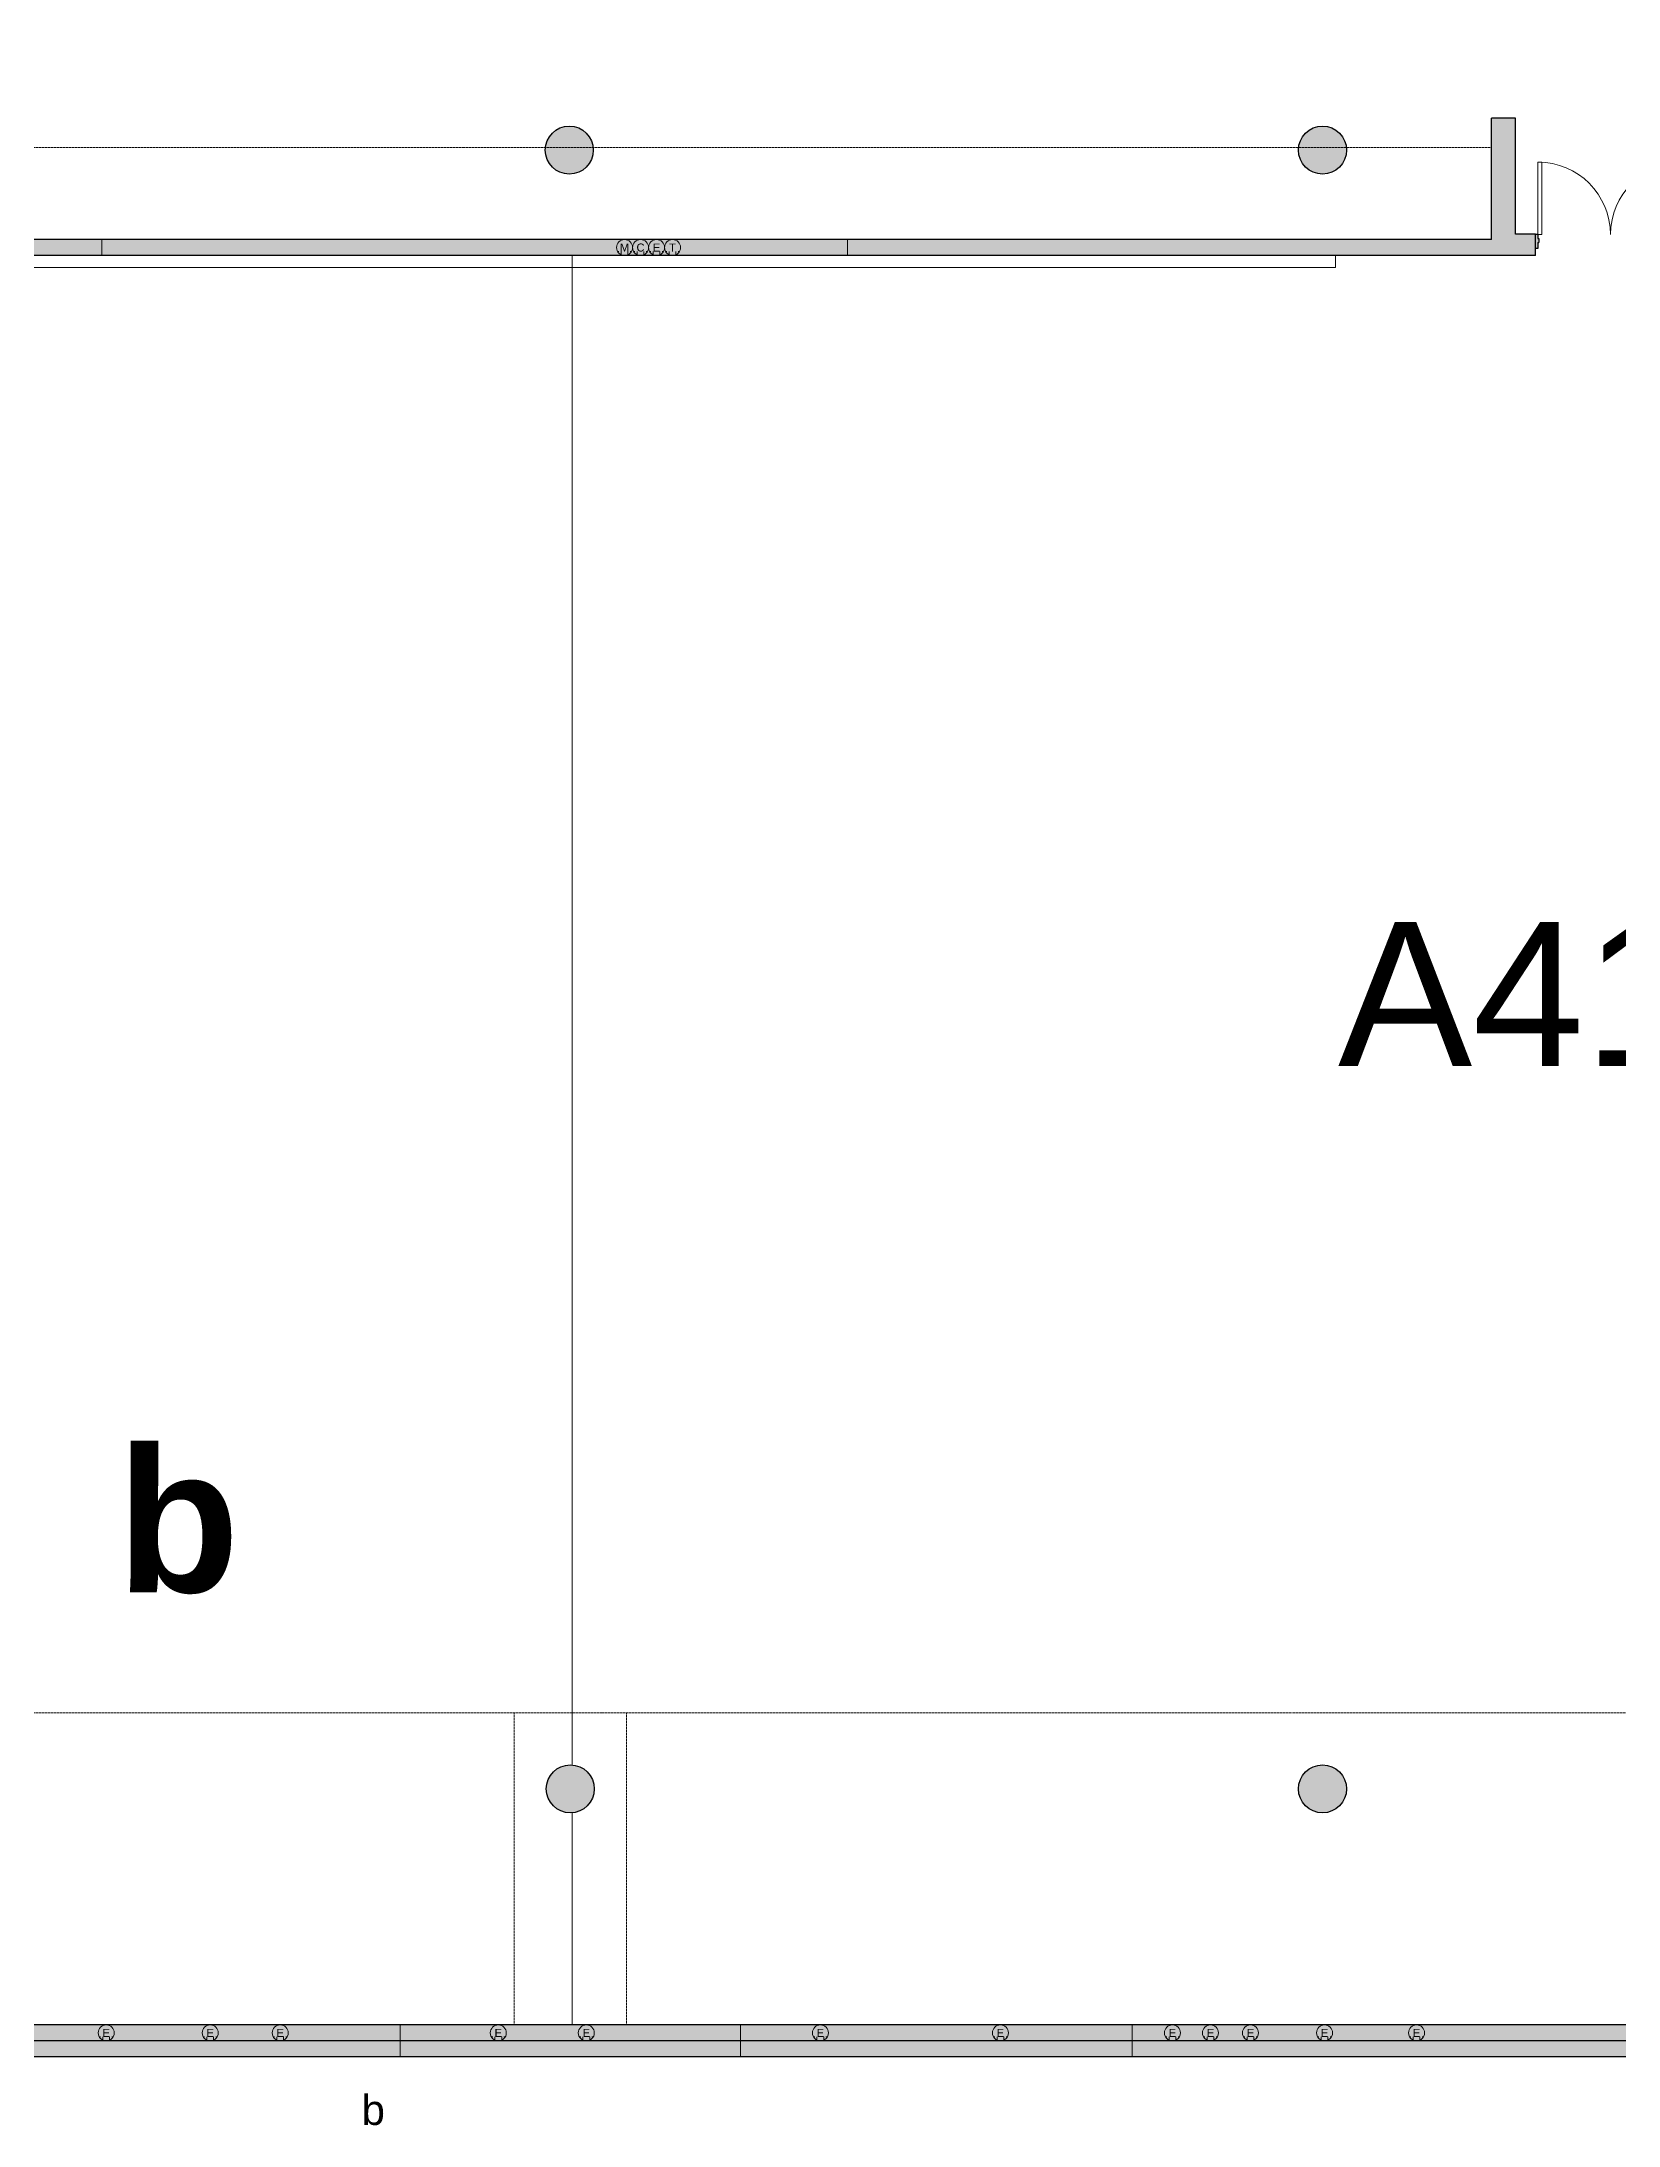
# Model space of a CAD drawing. Header units: inches. Extents: x -68 to 10561, y -2 to 2943.
# Drawn here: x 5590 to 6378, y 396 to 1437 of the extents above; entities that cross this region are included whole.
import ezdxf
from ezdxf.enums import TextEntityAlignment as Align

# ---------------------------------------------------------------- set-up
doc = ezdxf.new("R2010")
doc.units = ezdxf.units.IN
doc.header["$MEASUREMENT"] = 0
doc.linetypes.add('DASHED', pattern=[0.75, 0.5, -0.25])
doc.linetypes.add('HIDDEN', pattern=[0.375, 0.25, -0.125])
doc.layers.get('0').update_dxf_attribs({"linetype": 'CONTINUOUS', "lineweight": 5})
for name, color, linetype, lineweight in [('1_A-ANNO-TEXT-MRMS-LG', 7, 'CONTINUOUS', 5), ('1_A-ANNO-TEXT-MRMS-SM', 1, 'CONTINUOUS', 5), ('1_A-CLNG-SUSP', 15, 'DASHED', 5), ('1_A-COLS-HTCH', 8, 'CONTINUOUS', 5), ('1_A-COLS-OTLN', 7, 'CONTINUOUS', 25), ('1_A-DOOR-SWNG', 124, 'CONTINUOUS', 5), ('1_A-WALL-FULL', 7, 'CONTINUOUS', 25), ('1_A-WALL-HTCH', 8, 'HIDDEN', 5), ('1_A-WALL-MOVE-1112', 7, 'CONTINUOUS', 5), ('1_E-WALL', 8, 'CONTINUOUS', 5)]:
    doc.layers.add(name, color=color, linetype=linetype, lineweight=lineweight)
doc.layers.add('1_A-CLNG-WTRK', color=15, linetype='HIDDEN', lineweight=5, plot=False)
doc.styles.add('HELV-H', font='')
doc.styles.add('HELV-M', font='swissel.ttf')
doc.styles.add('LBL1', font='swisseb.ttf')
doc.styles.get("Standard").update_dxf_attribs({"font": 'swissl.ttf', "height": 36})
doc.styles.get('HELV-H').set_extended_font_data('Swis721 Hv BT')

# ---------------------------------------------------------------- blocks, each defined once
blk = doc.blocks.new('WBOX')
for p, q in [((-3.5, -6), (-2.8, -6)), ((-1.7, -8), (-1.7, -6)), ((1.7, -8), (1.7, -6)), ((2.8, -6), (3.5, -6))]:
    blk.add_line(p, q)
blk.add_circle((0, -4), 4)
at = {"flags": 8}
blk.add_attdef('X', text='', height=4, dxfattribs=at).set_placement((0, -6), align=Align.CENTER)

msp = doc.modelspace()

# ---------------------------------------------------------------- hatches: boundary and pattern name
at = {"layer": '1_A-COLS-HTCH'}
h = msp.add_hatch(color=256, dxfattribs=at)
edge = h.paths.add_edge_path()
edge.add_arc((5113.3, 1382.9), 12, 0, 360)
edge = h.paths.add_edge_path()
edge.add_arc((5478.3, 1382.9), 12, 0, 360)
edge = h.paths.add_edge_path()
edge.add_arc((5853.8, 1382.9), 12, 0, 360)
edge = h.paths.add_edge_path()
edge.add_arc((4749.3, 1382.9), 12, 0, 360)
edge = h.paths.add_edge_path()
edge.add_arc((4383.3, 1382.9), 12, 0, 360)
edge = h.paths.add_edge_path()
edge.add_arc((4020.3, 1382.9), 12, 0, 360)
edge = h.paths.add_edge_path()
edge.add_arc((3657.3, 1382.9), 12, 0, 360)
edge = h.paths.add_edge_path()
edge.add_arc((3657.3, 1623.3), 12, 0, 360)
edge = h.paths.add_edge_path()
edge.add_arc((4749.3, 1623.3), 12, 0, 360)
edge = h.paths.add_edge_path()
edge.add_arc((4383.3, 1623.3), 12, 0, 360)
edge = h.paths.add_edge_path()
edge.add_arc((4020.3, 1623.3), 12, 0, 360)
edge = h.paths.add_edge_path()
edge.add_arc((5113.3, 1623.3), 12, 0, 360)
edge = h.paths.add_edge_path()
edge.add_arc((5478.3, 1623.3), 12, 0, 360)
edge = h.paths.add_edge_path()
edge.add_arc((5853.8, 1623.3), 12, 0, 360)
h = msp.add_hatch(color=256, dxfattribs=at)
edge = h.paths.add_edge_path()
edge.add_arc((7691.3, 1382.9), 12, 0, 360)
edge = h.paths.add_edge_path()
edge.add_arc((7327.3, 1382.9), 12, 0, 360)
edge = h.paths.add_edge_path()
edge.add_arc((6959.8, 1382.9), 12, 0, 360)
edge = h.paths.add_edge_path()
edge.add_arc((6595.3, 1382.9), 12, 0, 360)
edge = h.paths.add_edge_path()
edge.add_arc((6230.3, 1382.9), 12, 0, 360)
edge = h.paths.add_edge_path()
edge.add_arc((6959.8, 1623.3), 12, 0, 360)
edge = h.paths.add_edge_path()
edge.add_arc((6230.3, 1623.3), 12, 0, 360)
edge = h.paths.add_edge_path()
edge.add_arc((7327.3, 1623.3), 12, 0, 360)
edge = h.paths.add_edge_path()
edge.add_arc((7691.3, 1623.3), 12, 0, 360)
edge = h.paths.add_edge_path()
edge.add_arc((6595.3, 1623.3), 12, 0, 360)
h = msp.add_hatch(color=256, dxfattribs=at)
h.paths.add_polyline_path([(5101.3, 563.7, 1), (5125.3, 563.7, 1)])
h.paths.add_polyline_path([(5490.3, 563.7, 1), (5466.3, 563.7, 1)])
h.paths.add_polyline_path([(5842.3, 563.7, 1), (5866.3, 563.7, 1)])
h = msp.add_hatch(color=256, dxfattribs=at)
h.paths.add_polyline_path([(6242.3, 563.7, 1), (6218.3, 563.7, 1)])
h.paths.add_polyline_path([(6582.3, 563.7, 1), (6606.3, 563.7, 1)])
at = {"layer": '1_A-WALL-HTCH'}
h = msp.add_hatch(color=256, dxfattribs=at)
h.paths.add_polyline_path([(5992.8, 1338.2), (5620.1, 1338.2), (5620.1, 1330.2), (5992.8, 1330.2)])
h.paths.add_polyline_path([(6336.8, 1340.9), (6326.8, 1340.9), (6326.8, 1398.9), (6314.8, 1398.9), (6314.8, 1338.2), (5992.8, 1338.2), (5992.8, 1330.2), (6336.8, 1330.2)])
h.paths.add_polyline_path([(6338.5, 1338.7), (6338, 1338.7), (6338, 1340.7), (6336.8, 1340.7), (6336.8, 1333.7), (6338, 1333.7), (6338, 1336.7), (6338.5, 1336.7)])
msp.add_hatch(color=256, dxfattribs=at).paths.add_polyline_path([(5620.1, 1338.2), (5052.9, 1338.2), (5052.9, 1330.2), (5620.1, 1330.2)])
h = msp.add_hatch(color=256, dxfattribs=at)
h.paths.add_polyline_path([(5939.4, 437.7), (5769.2, 437.7), (5769.2, 429.7), (5939.4, 429.7)])
h.paths.add_polyline_path([(5939.4, 445.7), (5769.2, 445.7), (5769.2, 437.7), (5939.4, 437.7)])
h.paths.add_polyline_path([(6135.2, 445.7), (5939.4, 445.7), (5939.4, 437.7), (6135.2, 437.7)])
h.paths.add_polyline_path([(6135.2, 437.7), (5939.4, 437.7), (5939.4, 429.7), (6135.2, 429.7)])
h.paths.add_polyline_path([(6382.1, 445.7), (6135.2, 445.7), (6135.2, 437.7), (6382.1, 437.7)])
h.paths.add_polyline_path([(6382.1, 437.7), (6135.2, 437.7), (6135.2, 429.7), (6382.1, 429.7)])
h.paths.add_polyline_path([(6410.3, 478.2), (6402.3, 478.2), (6402.3, 445.7), (6382.1, 445.7), (6382.1, 437.7), (6410.3, 437.7)])
h.paths.add_polyline_path([(6411.8, 489.7), (6400.3, 489.7), (6400.3, 478.2), (6411.8, 478.2)])
h = msp.add_hatch(color=256, dxfattribs=at)
h.paths.add_polyline_path([(5375.2, 445.7), (5305.3, 445.7), (5305.3, 487.7), (5219, 487.7), (5219, 479.7), (5297.3, 479.7), (5297.3, 437.7), (5219, 437.7), (5219, 429.7), (5375.2, 429.7)])
h.paths.add_polyline_path([(5574.2, 437.7), (5375.2, 437.7), (5375.2, 429.7), (5574.2, 429.7)])
h.paths.add_polyline_path([(5574.2, 445.7), (5375.2, 445.7), (5375.2, 437.7), (5574.2, 437.7)])
h.paths.add_polyline_path([(5219, 437.7), (5051, 437.7), (5051, 429.7), (5219, 429.7)])
h.paths.add_polyline_path([(5219, 487.7), (5051, 487.7), (5051, 479.7), (5219, 479.7)])
h.paths.add_polyline_path([(5769.2, 437.7), (5574.2, 437.7), (5574.2, 429.7), (5769.2, 429.7)])
h.paths.add_polyline_path([(5769.2, 445.7), (5574.2, 445.7), (5574.2, 437.7), (5769.2, 437.7)])

# ---------------------------------------------------------------- linework, layer by layer
at = {"layer": '1_A-CLNG-SUSP'}
for p, q in [((4926.9, 1384.2), (6314.8, 1384.2)), ((6686.3, 601.7), (5021.8, 601.7)), ((5826.3, 601.7), (5826.3, 445.7)), ((5882.3, 601.7), (5882.3, 445.7))]:
    msp.add_line(p, q, dxfattribs=at)
at = {"layer": '1_A-CLNG-WTRK'}
for p, q in [((6236.8, 1324.2), (5482.3, 1324.2)), ((5855.3, 575.7), (5855.3, 1330.2)), ((5855.3, 445.7), (5855.3, 551.7))]:
    msp.add_line(p, q, dxfattribs=at)
at = {"layer": '1_A-COLS-OTLN'}
for centre in [(5853.8, 1382.9), (6230.3, 1382.9)]:
    msp.add_circle(centre, 12, dxfattribs=at)
at = {"layer": '1_A-DOOR-SWNG'}
for p, q in [((6338, 1340.7), (6338, 1376.9)), ((6338, 1376.9), (6340, 1376.9)), ((6340, 1340.7), (6340, 1376.9)), ((6338, 1340.7), (6340, 1340.7))]:
    msp.add_line(p, q, dxfattribs=at)
for centre, start, end in [((6338, 1340.7), 360, 90), ((6410.5, 1340.7), 90, 180)]:
    msp.add_arc(centre, 36.2, start, end, dxfattribs=at)
at = {"layer": '1_A-WALL-FULL'}
for p, q in [((6326.8, 1398.9), (6314.8, 1398.9)), ((6314.8, 1338.2), (6314.8, 1398.9)), ((6326.8, 1340.9), (6326.8, 1398.9)), ((6314.8, 1338.2), (4923.3, 1338.2)), ((6336.8, 1340.9), (6326.8, 1340.9)), ((6336.8, 1330.2), (6336.8, 1340.9)), ((6338, 1340.7), (6336.8, 1340.7)), ((6338, 1333.7), (6336.8, 1333.7)), ((6338, 1340.7), (6338, 1338.7)), ((6338, 1338.7), (6338.5, 1338.7)), ((6338, 1336.7), (6338.5, 1336.7)), ((6338, 1336.7), (6338, 1333.7)), ((6338.5, 1338.7), (6338.5, 1336.7)), ((6336.8, 1330.2), (4931.3, 1330.2)), ((6410.3, 437.7), (5298.5, 437.7)), ((6402.3, 445.7), (5305.3, 445.7)), ((7017.1, 429.7), (4923.3, 429.7))]:
    msp.add_line(p, q, dxfattribs=at)
for centre in [(5854.3, 563.7), (6230.3, 563.7)]:
    msp.add_circle(centre, 12, dxfattribs=at)
at = {"layer": '1_A-WALL-HTCH'}
for p, q in [((5620.1, 1338.2), (5620.1, 1330.2)), ((5992.8, 1338.2), (5992.8, 1330.2)), ((5769.2, 445.7), (5769.2, 429.7)), ((5939.4, 445.7), (5939.4, 429.7)), ((6135.2, 445.7), (6135.2, 429.7))]:
    msp.add_line(p, q, dxfattribs=at)
at = {"layer": '1_A-WALL-MOVE-1112'}
msp.add_line((6236.8, 1324.2), (6236.8, 1330.2), dxfattribs=at)

# ---------------------------------------------------------------- block references
at = {"layer": '1_E-WALL'}
for p, values in [((5881.4, 1338.2), {'X': 'M'}), ((5889.4, 1338.2), {'X': 'C'}), ((5897.4, 1338.2), {'X': 'E'}), ((5905.4, 1338.2), {'X': 'T'}), ((5622.3, 445.7), {'X': 'E'}), ((5674.3, 445.7), {'X': 'E'}), ((5709.3, 445.7), {'X': 'E'}), ((5818.3, 445.7), {'X': 'E'}), ((5862.3, 445.7), {'X': 'E'}), ((5979.3, 445.7), {'X': 'E'}), ((6069.3, 445.7), {'X': 'E'}), ((6155.3, 445.7), {'X': 'E'}), ((6174.3, 445.7), {'X': 'E'}), ((6194.3, 445.7), {'X': 'E'}), ((6231.3, 445.7), {'X': 'E'}), ((6277.3, 445.7), {'X': 'E'})]:
    msp.add_blockref('WBOX', p, dxfattribs=at).add_auto_attribs(values)

# ---------------------------------------------------------------- texts
at = {"layer": '1_A-ANNO-TEXT-MRMS-LG'}
for s, style, p in [('A411', 'HELV-H', (6355.5, 925.1)), ('b', 'LBL1', (5658.2, 662))]:
    msp.add_text(s, height=72, dxfattribs=dict(at, style=style)).set_placement(p, align=Align.CENTER)
at = {"layer": '1_A-ANNO-TEXT-MRMS-SM', "style": 'HELV-M'}
msp.add_text('b', height=15, dxfattribs=at).set_placement((5755.8, 395.7), align=Align.CENTER)

doc.saveas('drawing.dxf')
